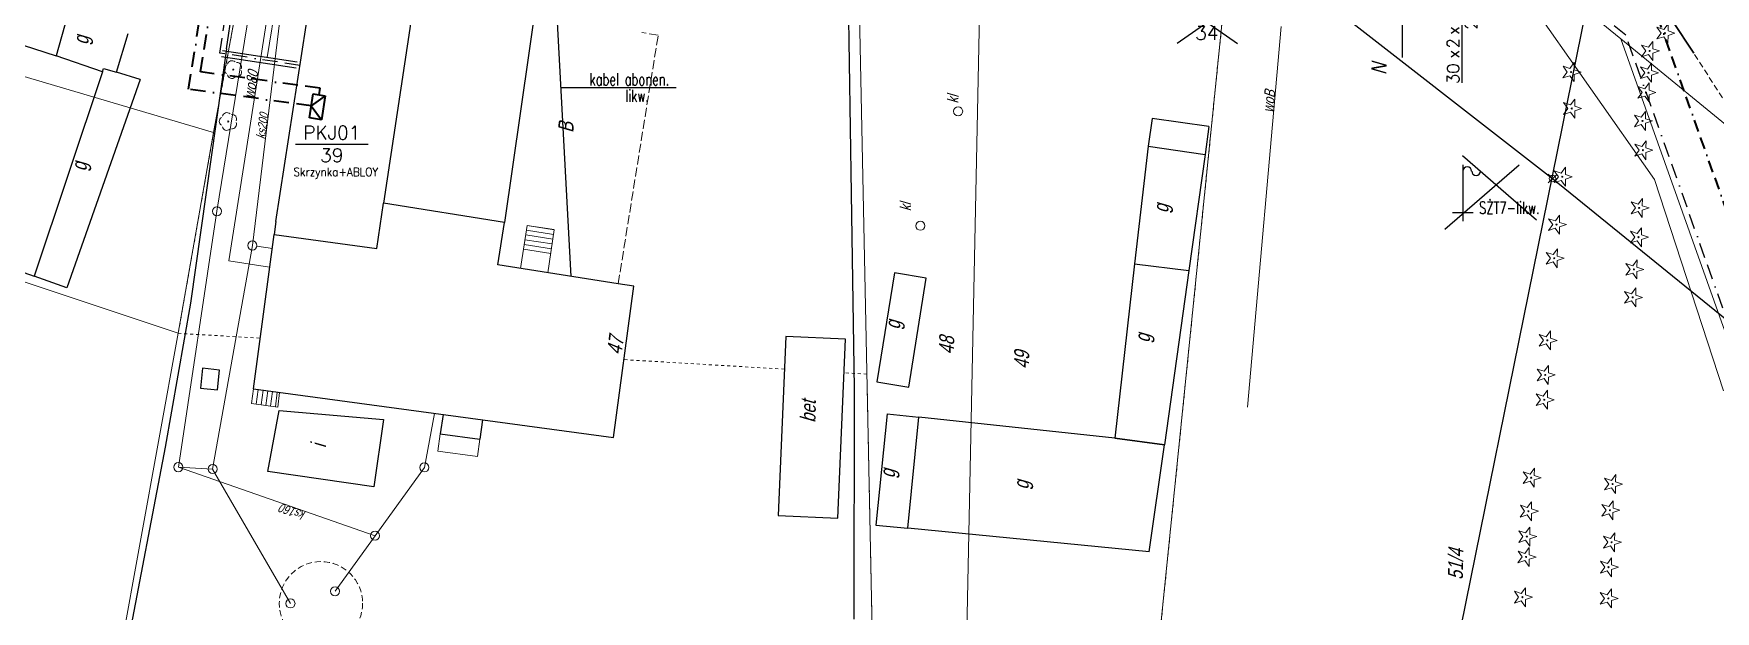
# Model space of a CAD drawing. Header units: millimetres. Extents: x 4848043 to 9699780, y 5827542 to 11659147.
# Drawn here: x 4848977.9 to 4849256.3, y 5829535.3 to 5829630.9 of the extents above; entities that cross this region are included whole.
import ezdxf
from ezdxf.enums import TextEntityAlignment as Align
from ezdxf.lldxf.tags import DXFTag

# ---------------------------------------------------------------- set-up
doc = ezdxf.new("R2010")
doc.units = ezdxf.units.MM
doc.header["$MEASUREMENT"] = 0
for name, pattern in [('0', [0]), ('BORDER', [1.75, 0.5, -0.25, 0.5, -0.25, 0, -0.25]), ('GUZ', [1, 0.5, -0.5]), ('KOC', [2, 1.5, -0.5]), ('KOU', [1.5, 1, -0.5]), ('SCH', [0]), ('UOK', [1.5, 1, -0.5]), ('UPW', [0])]:
    doc.linetypes.add(name, pattern=pattern)
doc.layers.get('0').update_dxf_attribs({"lineweight": 18})
for name, color, linetype, lineweight in [('EBTPO_L_6', 9, '0', 18), ('EBUOA_T_1', 251, '0', 25), ('EBUPP_L_3', 6, '0', 25), ('EDZPD_L_0', 251, '0', 18), ('EDZTD_T_0', 7, '0', 25), ('EUZOU_T_0', 251, '0', 18), ('EUZPU_L_4', 251, 'GUZ', 18), ('SDRPK_L_0_nowa_powiatówka', 7, '0', 35), ('SDRPK_L_1_nowa_powiatówka', 7, 'KOU', 18), ('SDRPK_L_2', 251, 'KOC', 18), ('SZZPZ_T_0', 251, '0', 15), ('TEL kable doziemne proj.', 32, 'BORDER', 30), ('TEL rury', 6, 'Continuous', 30), ('TEL rury opis MONIKA', 6, 'Continuous', 20), ('TES kable doziemne proj.', 4, 'BORDER', 40), ('TES zakończenia projektowane', 4, 'Continuous', 40), ('UKKOA_T_3', 251, '0', 18), ('UKKOO_T_2', 7, '0', 18), ('UKKPA_L_4', 7, 'UOK', 18), ('UKKPA_T_4', 251, '0', 18), ('UKKPA_T_6', 251, '0', 18), ('UKKPOR_L_0', 36, '0', 18), ('UTTPA_T_2', 34, '0', 18), ('UWWOO_T_0', 251, '0', 18), ('UWWPO_L_0', 162, 'UPW', 18)]:
    doc.layers.add(name, color=color, linetype=linetype, lineweight=lineweight)
doc.layers.add('Kanaliza', color=36, linetype='DASHEDX2', lineweight=18, plot=False)
doc.layers.add('RYS layout', color=7, linetype='Continuous', lineweight=30, plot=False)
for name, color, linetype in [('OPIS_KABLA', 30, 'Continuous'), ('SZOPO_L_0', 251, 'BGS'), ('TES kable napow. likw.', 9, 'LIN_NAPOW_LIKW'), ('TES opisy kabli rozdz.', 30, 'Continuous'), ('TES opisy zakończeń', 30, 'Continuous'), ('TES rury', 6, 'Continuous'), ('TES zakończenia likwidowane', 9, 'Continuous')]:
    doc.layers.add(name, color=color, linetype=linetype)
doc.styles.add('ROMANS', font='simplex.shx')
doc.styles.add('SIMPLEX', font='simplex.shx', dxfattribs={"width": 0.8, "height": 1.5})
doc.styles.add('Simplex2', font='simplex.shx', dxfattribs={"width": 0.7})
doc.styles.get("Standard").update_dxf_attribs({"font": 'txt', "width": 0.8, "oblique": 15})
doc.linetypes.add('BGS', pattern='A,2.5,[133,ltypeshp.shx,S=0.2,R=0,X=0,Y=0],2.5', length=5)
tags = doc.linetypes.add('DASHEDX2', pattern=[38.1, 25.4, -12.7]).pattern_tags.tags
tags[6:7] = [DXFTag(74, 4), DXFTag(75, 0), DXFTag(340, '0'), DXFTag(46, 1.0), DXFTag(50, 0.0), DXFTag(44, 0.0), DXFTag(45, 0.0)]
tags[4:5] = [DXFTag(74, 4), DXFTag(75, 0), DXFTag(340, '0'), DXFTag(46, 1.0), DXFTag(50, 0.0), DXFTag(44, 0.0), DXFTag(45, 0.0)]
doc.linetypes.add('LIN_NAPOW_LIKW', pattern='A,0.0001,[131,ltypeshp.shx,S=0.1,R=20,X=0.34023,Y=-0.12817],-0.1,[131,ltypeshp.shx,S=0.1,R=200,X=0.35977,Y=0.12817],-0.3,[135,l_napow.shx,S=0.1,R=0,X=-0.4,Y=0],-0.2,[135,l_napow.shx,S=0.1,R=180,X=0.2,Y=0],-0.2', length=0.8001)

# ---------------------------------------------------------------- blocks, each defined once
blk = doc.blocks.new('DIG')
at = {"color": 0}
for p, q in [((-0.78225, -0.26495), (-0.3012, 0.09375)), ((-0.4937, 0.6621), (-0.0039, 0.31545)), ((-0.3012, 0.09375), (-0.4937, 0.6621)), ((-0.0039, 0.31545), (0.4771, 0.67415)), ((0.4771, 0.67415), (0.2988, 0.1012)), ((0.2988, 0.1012), (0.7886, -0.24545)), ((-0.18225, -0.2575), (-0.78225, -0.26495)), ((0.01025, -0.82585), (-0.18225, -0.2575)), ((0.1886, -0.2529), (0.01025, -0.82585)), ((0.7886, -0.24545), (0.1886, -0.2529))]:
    blk.add_line(p, q, dxfattribs=at)
blk.add_circle((0, 0), 0.045, dxfattribs=at)
blk = doc.blocks.new('DLI')
at = {"color": 0}
blk.add_circle((0, 0), 0.045, dxfattribs=at)
for centre, start, end in [((-0.357, 0.116), 102.488, 221.918), ((0, 0.375), 30.487, 149.918), ((0.357, 0.116), -41.514, 77.916), ((-0.22, -0.303), 174.489, 293.916), ((0.22, -0.303), -113.512, 5.915)]:
    blk.add_arc(centre, 0.375, start, end, dxfattribs=at)
blk = doc.blocks.new('UKK')
at = {"color": 0}
blk.add_circle((0, 0), 0.375, dxfattribs=at)
blk = doc.blocks.new('SLS')
at = {"color": 0}
blk.add_circle((0, 0), 0.25, dxfattribs=at)
blk.add_circle((0, 0), 0.25, dxfattribs=at)
blk = doc.blocks.new('KB-RZP')
at = {"style": 'SIMPLEX'}
for s, p in [('/', (0.5, 0.39)), ('x', (-4.75, 0.25)), ('x', (-2.78, 0.25))]:
    blk.add_text(s, height=1, dxfattribs=at).set_placement(p)
at = {"style": 'SIMPLEX', "flags": 1}
blk.add_attdef('TYP-KAB', text='', height=0.5, dxfattribs=at).set_placement((-8.41, 0.25), align=Align.RIGHT)
at = {"style": 'SIMPLEX'}
for tag, p in [('POJ-KAB', (-5.16, 0.25)), ('DL-KAB', (0.19, -1.25))]:
    blk.add_attdef(tag, text='', height=1, dxfattribs=at).set_placement(p, align=Align.RIGHT)
for tag, p in [('KONS-KAB', (-3.5, 0.25)), ('SR-ZYL', (-0.85, 0.25)), ('SEP', (0.84, -1.25))]:
    blk.add_attdef(tag, text='', height=1, dxfattribs=at).set_placement(p, align=Align.CENTER)
for tag, p in [('NR-KAB', (1.5, 0.25)), ('DL-MON', (1.5, -1.25))]:
    blk.add_attdef(tag, p, '', height=1, dxfattribs=at)
at = {"style": 'SIMPLEX', "flags": 1}
blk.add_attdef('REJ-SZAF', (7.64, 0.25), '', height=0.5, dxfattribs=at)
blk = doc.blocks.new('KBR-GL1P')
for p, q in [((-1, 1), (0, 0)), ((-1, 1), (1, 1)), ((-1, 0), (-1, 1)), ((1, 0), (-1, 0)), ((0, 0), (1, 1)), ((1, 1), (1, 0))]:
    blk.add_line(p, q)
blk = doc.blocks.new('KBR-ZP2')
blk.add_line((-4, 2), (4, 2))
at = {"style": 'SIMPLEX'}
for tag, p in [('REJ-SZAF', (0, 2.5)), ('NR-ZAK', (0, 0))]:
    blk.add_attdef(tag, text='', height=1.5, dxfattribs=at).set_placement(p, align=Align.CENTER)

msp = doc.modelspace()

# ---------------------------------------------------------------- linework, layer by layer
at = {"layer": 'EBTPO_L_6', "linetype": 'SCH'}
for p, q in [((4849058.48, 5829592.08), (4849059.6, 5829599.19)), ((4849063.73, 5829596.11), (4849059.22, 5829596.81)), ((4849063.84, 5829596.89), (4849059.35, 5829597.61)), ((4849063.96, 5829597.69), (4849059.49, 5829598.41)), ((4849059.6, 5829599.19), (4849064.07, 5829598.47)), ((4849064.07, 5829598.49), (4849059.6, 5829599.19)), ((4849063.02, 5829591.36), (4849064.07, 5829598.47)), ((4849063.48, 5829594.52), (4849058.97, 5829595.24)), ((4849063.61, 5829595.31), (4849059.11, 5829596.03)), ((4849014.25, 5829572.13), (4849013.93, 5829569.72)), ((4849014.25, 5829572.13), (4849018.6, 5829571.53)), ((4849014.73, 5829569.6), (4849015.05, 5829572.02)), ((4849015.53, 5829569.49), (4849015.85, 5829571.9)), ((4849016.3, 5829569.37), (4849016.65, 5829571.81)), ((4849013.93, 5829569.72), (4849018.28, 5829569.1)), ((4849017.1, 5829569.28), (4849017.42, 5829571.69)), ((4849017.9, 5829569.17), (4849018.22, 5829571.6)), ((4849018.6, 5829571.53), (4849018.28, 5829569.1)), ((4849051.38, 5829560.93), (4849044.77, 5829561.82))]:
    msp.add_line(p, q, dxfattribs=at)
at = {"layer": 'EBTPO_L_6', "linetype": '0'}
for p, q in [((4849044.77, 5829561.82), (4849045.2, 5829564.72)), ((4849051.38, 5829560.93), (4849051.77, 5829563.84))]:
    msp.add_line(p, q, dxfattribs=at)
at = {"layer": 'EBUPP_L_3', "linetype": '0'}
for p, q in [((4849063.92, 5829656.24), (4849055.85, 5829599.69)), ((4849017.99, 5829599.81), (4849024.28, 5829640.72)), ((4849041.1, 5829638.22), (4849035.8, 5829602.89)), ((4848983.47, 5829633.89), (4848981.63, 5829627.22)), ((4848991.62, 5829624.52), (4848993.52, 5829630.93)), ((4848974.29, 5829629.63), (4848981.63, 5829627.22)), ((4848989.26, 5829624.57), (4848981.63, 5829627.22)), ((4848989.26, 5829624.57), (4848989.43, 5829625.16)), ((4848989.43, 5829625.16), (4848991.62, 5829624.52)), ((4848989.26, 5829624.57), (4848977.96, 5829590.76)), ((4848995.54, 5829623.35), (4848983.35, 5829588.87)), ((4848995.54, 5829623.35), (4848991.62, 5829624.52)), ((4849163.07, 5829616.88), (4849162.41, 5829612.27)), ((4849172.45, 5829615.57), (4849163.07, 5829616.88)), ((4849172.45, 5829615.57), (4849171.81, 5829610.92)), ((4849162.41, 5829612.27), (4849160.1, 5829592.83)), ((4849162.41, 5829612.27), (4849171.81, 5829610.92)), ((4849171.81, 5829610.92), (4849169.11, 5829591.75)), ((4849034.69, 5829595.39), (4849035.8, 5829602.89)), ((4849055.85, 5829599.69), (4849035.8, 5829602.89)), ((4849017.99, 5829599.81), (4849017.71, 5829597.67)), ((4849054.73, 5829592.67), (4849055.85, 5829599.69)), ((4849014.25, 5829572.13), (4849017.71, 5829597.67)), ((4849017.71, 5829597.67), (4849034.69, 5829595.39)), ((4848962.91, 5829596.09), (4848977.96, 5829590.76)), ((4849074.65, 5829589.5), (4849054.73, 5829592.67)), ((4849120.39, 5829591.32), (4849117.49, 5829573.31)), ((4849125.66, 5829590.47), (4849120.39, 5829591.32)), ((4849160.1, 5829592.83), (4849156.87, 5829564)), ((4849160.1, 5829592.83), (4849169.11, 5829591.75)), ((4849169.11, 5829591.75), (4849165.07, 5829562.86)), ((4848983.35, 5829588.87), (4848977.96, 5829590.76)), ((4849073.88, 5829564.09), (4849077.25, 5829589.15)), ((4849077.25, 5829589.15), (4849074.65, 5829589.5)), ((4849122.76, 5829572.45), (4849125.66, 5829590.47)), ((4849102.4, 5829580.82), (4849101.13, 5829551.18)), ((4849112.3, 5829580.38), (4849102.4, 5829580.82)), ((4849111.01, 5829550.76), (4849112.3, 5829580.38)), ((4849005.85, 5829575.54), (4849005.49, 5829572.27)), ((4849008.67, 5829575.23), (4849005.85, 5829575.54)), ((4849008.33, 5829571.96), (4849008.67, 5829575.23)), ((4849005.49, 5829572.27), (4849008.33, 5829571.96)), ((4849014.25, 5829572.13), (4849073.88, 5829564.09)), ((4849117.49, 5829573.31), (4849122.76, 5829572.45)), ((4849016.63, 5829558.47), (4849018.51, 5829568.55)), ((4849018.51, 5829568.55), (4849035.79, 5829567.09)), ((4849035.79, 5829567.09), (4849034.21, 5829555.95)), ((4849119.16, 5829568.02), (4849117.33, 5829549.61)), ((4849119.16, 5829568.02), (4849124.41, 5829567.46)), ((4849122.6, 5829549.09), (4849124.41, 5829567.46)), ((4849156.87, 5829564), (4849124.41, 5829567.46)), ((4849156.87, 5829564), (4849156.87, 5829564)), ((4849156.87, 5829564), (4849165.07, 5829562.86)), ((4849165.07, 5829562.86), (4849156.87, 5829564)), ((4849162.57, 5829545.18), (4849165.07, 5829562.86)), ((4849034.21, 5829555.95), (4849016.63, 5829558.47)), ((4849101.13, 5829551.18), (4849111.01, 5829550.76)), ((4849117.33, 5829549.61), (4849122.6, 5829549.09)), ((4849162.57, 5829545.18), (4849122.6, 5829549.09))]:
    msp.add_line(p, q, dxfattribs=at)
at = {"layer": 'EBUPP_L_3', "linetype": 'SCH'}
for p, q in [((4849045.66, 5829567.89), (4849045.2, 5829564.72)), ((4849052.19, 5829567.01), (4849051.77, 5829563.84)), ((4849045.2, 5829564.72), (4849051.77, 5829563.84))]:
    msp.add_line(p, q, dxfattribs=at)
at = {"layer": 'EDZPD_L_0', "linetype": '0'}
for p, q in [((4849007.67, 5829614.54), (4849020.83, 5829686.39)), ((4849117.25, 5829505.06), (4849113.67, 5829679.85)), ((4849135.34, 5829677.89), (4849131.81, 5829503.96)), ((4849178.8, 5829673.91), (4849161.3, 5829501.71)), ((4849212.63, 5829653), (4849240.62, 5829630.04)), ((4848957.25, 5829629.46), (4849007.67, 5829614.54)), ((4849240.62, 5829630.04), (4849282.22, 5829595.99)), ((4849289.75, 5829492.04), (4849240.62, 5829630.04)), ((4849001.81, 5829581.33), (4849007.67, 5829614.54)), ((4848957.55, 5829596.07), (4849001.81, 5829581.33)), ((4849001.81, 5829581.33), (4848990.62, 5829519.84))]:
    msp.add_line(p, q, dxfattribs=at)
at = {"layer": 'EUZPU_L_4', "linetype": 'GUZ'}
for p, q in [((4849020.83, 5829686.39), (4849007.67, 5829614.54)), ((4849161.3, 5829501.71), (4849178.8, 5829673.91)), ((4849007.67, 5829614.54), (4849001.81, 5829581.33)), ((4849001.81, 5829581.33), (4849015.4, 5829580.53)), ((4849102.16, 5829575.4), (4849075.61, 5829576.98)), ((4849115.83, 5829574.6), (4849112.06, 5829574.81)), ((4849115.83, 5829574.6), (4849117.25, 5829505.06))]:
    msp.add_line(p, q, dxfattribs=at)
at = {"layer": 'Kanaliza', "ltscale": 0.1}
msp.add_line((4849014.84, 5829595.73), (4849017.4, 5829595.39), dxfattribs=at)
at = {"layer": 'RYS layout'}
msp.add_lwpolyline([(4849812.06, 5829411.56), (4849214.23, 5829532.82), (4849270.89, 5829812.13), (4849868.72, 5829690.87)], close=True, dxfattribs=at)
at = {"layer": 'SDRPK_L_0_nowa_powiatówka', "linetype": '0'}
msp.add_line((4849252.72, 5829627.66), (4849249.16, 5829633.11), dxfattribs=at)
at = {"layer": 'SDRPK_L_1_nowa_powiatówka', "linetype": 'KOU'}
msp.add_line((4849257.45, 5829620.3), (4849252.72, 5829627.66), dxfattribs=at)
at = {"layer": 'SDRPK_L_2', "linetype": 'KOC'}
for p, q in [((4849074.65, 5829589.5), (4849081.27, 5829630.64)), ((4849081.27, 5829630.64), (4849078.55, 5829631.09))]:
    msp.add_line(p, q, dxfattribs=at)
at = {"layer": 'SZOPO_L_0', "linetype": 'BGS'}
for p, q in [((4849113.25, 5829604.49), (4849112.74, 5829638.94)), ((4849009.8, 5829628.42), (4849010.75, 5829634.68)), ((4849009.8, 5829628.42), (4849003.86, 5829586.32)), ((4849113.75, 5829572.21), (4849113.25, 5829604.49)), ((4849003.86, 5829586.32), (4848999.68, 5829562.51)), ((4849113.71, 5829534.03), (4849113.75, 5829572.21)), ((4848999.68, 5829562.51), (4848991.39, 5829519.29))]:
    msp.add_line(p, q, dxfattribs=at)
at = {"layer": 'TEL kable doziemne proj.', "ltscale": 5}
for p, q in [((4849230.05, 5829607.63), (4849228.61, 5829606.24)), ((4849230.02, 5829606.22), (4849228.63, 5829607.66))]:
    msp.add_line(p, q, dxfattribs=at)
for points in [[(4849411.83, 5829222.49), (4849405.57, 5829225.36), (4849315.67, 5829489.71), (4849293.86, 5829556.88), (4849270.67, 5829548.62), (4849241.47, 5829630.64), (4849213.15, 5829653.85), (4849208.31, 5829656.84), (4849204.7, 5829660.61), (4849200.15, 5829663.7), (4849206.26, 5829690.76)], [(4849021.96, 5829625.65), (4849008.72, 5829627.69), (4849009.76, 5829634.83)]]:
    msp.add_lwpolyline(points, dxfattribs=at)
at = {"layer": 'TEL rury'}
for p, q in [((4849009.14, 5829628.13), (4849021.48, 5829626.23)), ((4849008.99, 5829627.14), (4849021.33, 5829625.24))]:
    msp.add_line(p, q, dxfattribs=at)
at = {"layer": 'TEL rury opis MONIKA'}
msp.add_line((4849019.96, 5829648.39), (4849016.56, 5829626.99), dxfattribs=at)
at = {"layer": 'TES kable doziemne proj.', "ltscale": 5}
for p, q in [((4849003.54, 5829621.71), (4849014.14, 5829688.87)), ((4849005.51, 5829624.57), (4849011.16, 5829660.36)), ((4849025.33, 5829621.89), (4849005.51, 5829624.57)), ((4849025.15, 5829620.78), (4849025.33, 5829621.89)), ((4849023.85, 5829618.97), (4849003.54, 5829621.71))]:
    msp.add_line(p, q, dxfattribs=at)
at = {"layer": 'TES kable doziemne proj.', "ltscale": 4}
msp.add_lwpolyline([(4849404.8, 5829222.25), (4849399.46, 5829224.7), (4849309.97, 5829487.81), (4849290.06, 5829549.16), (4849278.33, 5829544.98), (4849246.56, 5829634.22), (4849216.65, 5829658.75), (4849212.11, 5829661.55), (4849208.59, 5829665.22), (4849206.9, 5829666.36), (4849209.94, 5829679.83), (4849199.26, 5829683.74), (4849187.77, 5829687.27), (4849185.37, 5829689.08), (4849178.32, 5829690.8)], dxfattribs=at)
at = {"layer": 'TES kable napow. likw.', "ltscale": 5}
for p, q in [((4849066.85, 5829590.74), (4849063.48, 5829653.15)), ((4849182.33, 5829643.52), (4849229.33, 5829606.94)), ((4849229.33, 5829606.94), (4849291.87, 5829556.17))]:
    msp.add_line(p, q, dxfattribs=at)
at = {"layer": 'TES opisy kabli rozdz.'}
msp.add_line((4849214.38, 5829622.76), (4849214.38, 5829660.15), dxfattribs=at)
at = {"layer": 'TES opisy zakończeń'}
for p, q in [((4849167.2, 5829636.24), (4849177.15, 5829629.29)), ((4849177.15, 5829636.24), (4849167.2, 5829629.29))]:
    msp.add_line(p, q, dxfattribs=at)
at = {"layer": 'TES rury', "linetype": 'Continuous'}
for p, q in [((4849204.46, 5829649.81), (4849204.46, 5829626.94)), ((4849084.26, 5829621.94), (4849065.16, 5829621.94)), ((4849214.4, 5829610.75), (4849226.7, 5829600.11)), ((4849223.8, 5829609.15), (4849211.5, 5829598.51))]:
    msp.add_line(p, q, dxfattribs=at)
at = {"layer": 'TES zakończenia likwidowane', "color": 0, "linetype": 'Continuous'}
for p, q in [((4849214.5, 5829609.19), (4849214.5, 5829599.88)), ((4849216.21, 5829601.28), (4849212.79, 5829601.28))]:
    msp.add_line(p, q, dxfattribs=at)
for centre, start, end in [((4849215.22, 5829608.15), 0, 180), ((4849216.67, 5829608.15), 180, 0)]:
    msp.add_arc(centre, 0.721, start, end, dxfattribs=at)
at = {"layer": 'UKKPA_L_4', "color": 7}
msp.add_circle((4849025.44, 5829536.67), 6.9, dxfattribs=at)
at = {"layer": 'UKKPOR_L_0', "linetype": '0'}
for p, q in [((4849008.22, 5829601.52), (4849015.45, 5829646.1)), ((4849014.1, 5829595.86), (4849019.35, 5829639.07)), ((4849001.84, 5829559.19), (4849008.22, 5829601.52)), ((4849007.51, 5829558.87), (4849014.1, 5829595.86)), ((4849044.26, 5829568.07), (4849042.56, 5829559.14)), ((4849034.4, 5829547.85), (4849001.84, 5829559.19)), ((4849007.51, 5829558.87), (4849001.84, 5829559.19)), ((4849020.4, 5829536.64), (4849007.51, 5829558.87)), ((4849042.56, 5829559.14), (4849034.4, 5829547.85)), ((4849034.4, 5829547.85), (4849027.78, 5829538.66))]:
    msp.add_line(p, q, dxfattribs=at)
at = {"layer": 'UWWPO_L_0', "linetype": 'UPW'}
for p, q in [((4849018.04, 5829643.07), (4849010.19, 5829593.31)), ((4849246.23, 5829606.78), (4849222.15, 5829641.01)), ((4849184.39, 5829632.08), (4849178.86, 5829569.13)), ((4849257.62, 5829571.79), (4849246.23, 5829606.78)), ((4849010.19, 5829593.31), (4849016.93, 5829592.25))]:
    msp.add_line(p, q, dxfattribs=at)

# ---------------------------------------------------------------- block references
at = {"layer": 'SZZPZ_T_0', "xscale": 2, "yscale": 2, "zscale": 2, "rotation": 88.97723720235952}
for name, p in [('DIG', (4849247.94, 5829630.99)), ('DIG', (4849245.41, 5829628.05)), ('DLI', (4849010.93, 5829624.96)), ('DIG', (4849232.4, 5829624.55)), ('DIG', (4849245.22, 5829624.44)), ('DIG', (4849244.8, 5829621.18)), ('DIG', (4849232.5, 5829618.52)), ('DLI', (4849010.1, 5829616.37)), ('DIG', (4849244.22, 5829616.47)), ('DIG', (4849244.29, 5829611.63)), ('DIG', (4849230.95, 5829607.23)), ('DIG', (4849243.68, 5829602.08)), ('DIG', (4849229.99, 5829599.32)), ('DIG', (4849243.56, 5829597.24)), ('DIG', (4849229.61, 5829593.75)), ('DIG', (4849242.8, 5829591.91)), ('DIG', (4849242.6, 5829587.28)), ('DIG', (4849228.47, 5829580.17)), ('DIG', (4849228.13, 5829574.45)), ('DIG', (4849227.97, 5829570.34)), ('DIG', (4849225.8, 5829557.45)), ('DIG', (4849239.27, 5829556.39)), ('DIG', (4849225.34, 5829551.9)), ('DIG', (4849238.83, 5829552.06)), ('DIG', (4849225.07, 5829547.7)), ('DIG', (4849239.1, 5829546.77)), ('DIG', (4849224.95, 5829544.33)), ('DIG', (4849238.6, 5829542.64)), ('DIG', (4849224.35, 5829537.68)), ('DIG', (4849238.57, 5829537.48))]:
    msp.add_blockref(name, p, dxfattribs=at)
at = {"layer": 'TES opisy kabli rozdz.', "xscale": 1.999999999883585, "yscale": 1.999999999883585, "zscale": 1.999999999883585, "rotation": 90.00000000296691}
msp.add_blockref('KB-RZP', (4849214.38, 5829636.31), dxfattribs=at).add_auto_attribs({'POJ-KAB': '30', 'KONS-KAB': '2', 'SR-ZYL': '0,5', 'NR-KAB': 'R30-32', 'DL-KAB': '285', 'DL-MON': '303', 'SEP': '/'})
at = {"layer": 'TES opisy zakończeń', "xscale": 1.499999999878156, "yscale": 1.499999999878156, "zscale": 1.499999999878156}
msp.add_blockref('KBR-ZP2', (4849027.24, 5829609.65), dxfattribs=at).add_auto_attribs({'REJ-SZAF': 'PKJ01', 'NR-ZAK': '39'})
at = {"layer": 'TES zakończenia likwidowane', "linetype": 'ByBlock', "xscale": 1.499999999878156, "yscale": 1.499999999878156, "zscale": 1.499999999878156}
msp.add_blockref('KBR-ZP2', (4849172.1, 5829629.9), dxfattribs=at).add_auto_attribs({'REJ-SZAF': '7B', 'NR-ZAK': '34'})
at = {"layer": 'TES zakończenia projektowane', "linetype": 'ByBlock', "xscale": 2, "yscale": 2, "zscale": 2, "rotation": 260.8623744682561}
msp.add_blockref('KBR-GL1P', (4849023.85, 5829618.97), dxfattribs=at)
at = {"layer": 'UKKPA_T_4', "xscale": 2, "yscale": 2, "zscale": 2, "rotation": 88.97723720235952}
for p in [(4849008.22, 5829601.52), (4849014.1, 5829595.86), (4849001.84, 5829559.19), (4849007.51, 5829558.87), (4849042.56, 5829559.14), (4849034.4, 5829547.85), (4849027.78, 5829538.66), (4849020.4, 5829536.64)]:
    msp.add_blockref('UKK', p, dxfattribs=at)
at = {"layer": 'UKKPA_T_6', "xscale": 2, "yscale": 2, "zscale": 2, "rotation": 88.97723720235952}
for p in [(4849130.93, 5829618.06), (4849124.69, 5829599.12)]:
    msp.add_blockref('UKK', p, dxfattribs=at)
at = {"layer": 'UTTPA_T_2', "xscale": 2.2, "yscale": 2.2, "zscale": 2, "rotation": 88.97723720235952}
msp.add_blockref('SLS', (4849229.33, 5829606.94), dxfattribs=at)

# ---------------------------------------------------------------- texts
at = {"layer": 'EBUOA_T_1', "char_height": 2.48, "attachment_point": 9, "rotation": 88.9772, "line_spacing_factor": 0.82}
for s, insert in [('g', (4848987.73, 5829630.51)), ('g', (4848987.44, 5829609.6)), ('g', (4849166.52, 5829602.68)), ('g', (4849122.11, 5829583.41)), ('g', (4849163.46, 5829581.23)), ('bet', (4849107.41, 5829570.21)), ('i', (4849026.29, 5829562.93)), ('g', (4849121.25, 5829558.82)), ('g', (4849143.38, 5829556.94))]:
    msp.add_mtext(s, dxfattribs=dict(at, insert=insert))
at = {"layer": 'EDZTD_T_0', "char_height": 2.48, "attachment_point": 5, "line_spacing_factor": 0.82}
for s, insert, rotation in [('47', (4849074.17, 5829579.32), 82.3191), ('48', (4849129.04, 5829579.34), 88.9772), ('49', (4849141.46, 5829576.92), 88.9772), ('51/4', (4849213.31, 5829543.13), 88.9772)]:
    msp.add_mtext(s, dxfattribs=dict(at, insert=insert, rotation=rotation))
at = {"layer": 'EUZOU_T_0', "char_height": 2.5, "attachment_point": 5, "rotation": 88.9772, "line_spacing_factor": 0.82}
for s, insert in [('N', (4849200.59, 5829625.05)), ('B', (4849066.01, 5829615.39))]:
    msp.add_mtext(s, dxfattribs=dict(at, insert=insert))
at = {"layer": 'OPIS_KABLA', "style": 'SIMPLEX', "width": 0.9}
msp.add_text('Skrzynka+ABLOY', height=1.4, rotation=360, dxfattribs=at).set_placement((4849027.91, 5829607.33), align=Align.CENTER)
at = {"layer": 'TES rury', "linetype": 'Continuous', "style": 'Simplex2', "width": 0.7}
for s, p in [('kabel abonen.', (4849069.9, 5829622.35)), ('likw.', (4849075.84, 5829619.64))]:
    msp.add_text(s, height=2, rotation=360, dxfattribs=at).set_placement(p)
at = {"layer": 'TES zakończenia likwidowane', "color": 0, "linetype": 'Continuous', "style": 'ROMANS', "width": 0.7}
msp.add_text('SŻT7-likw.', height=2, rotation=0, dxfattribs=at).set_placement((4849217.18, 5829601.1))
at = {"layer": 'UKKOA_T_3', "char_height": 1.8, "rotation": 88.9772, "line_spacing_factor": 0.82}
for insert, attachment_point in [((4849130.97, 5829619.35), 7), ((4849121.33, 5829601.56), 1)]:
    msp.add_mtext('kl', dxfattribs=dict(at, insert=insert, attachment_point=attachment_point))
at = {"layer": 'UKKOO_T_2', "char_height": 1.5, "attachment_point": 8, "line_spacing_factor": 0.82}
for s, insert, rotation in [('ks200', (4849016.49, 5829615.52), 81.9729), ('ks160', (4849021.02, 5829552.51), 161.1269)]:
    msp.add_mtext(s, dxfattribs=dict(at, insert=insert, rotation=rotation))
at = {"layer": 'UWWOO_T_0', "char_height": 1.8, "attachment_point": 8, "line_spacing_factor": 0.82}
for s, insert, rotation in [('wo80', (4849014.77, 5829622.35), 81.0258), ('woB', (4849183.31, 5829619.64), 84.983)]:
    msp.add_mtext(s, dxfattribs=dict(at, insert=insert, rotation=rotation))

doc.saveas('drawing.dxf')
